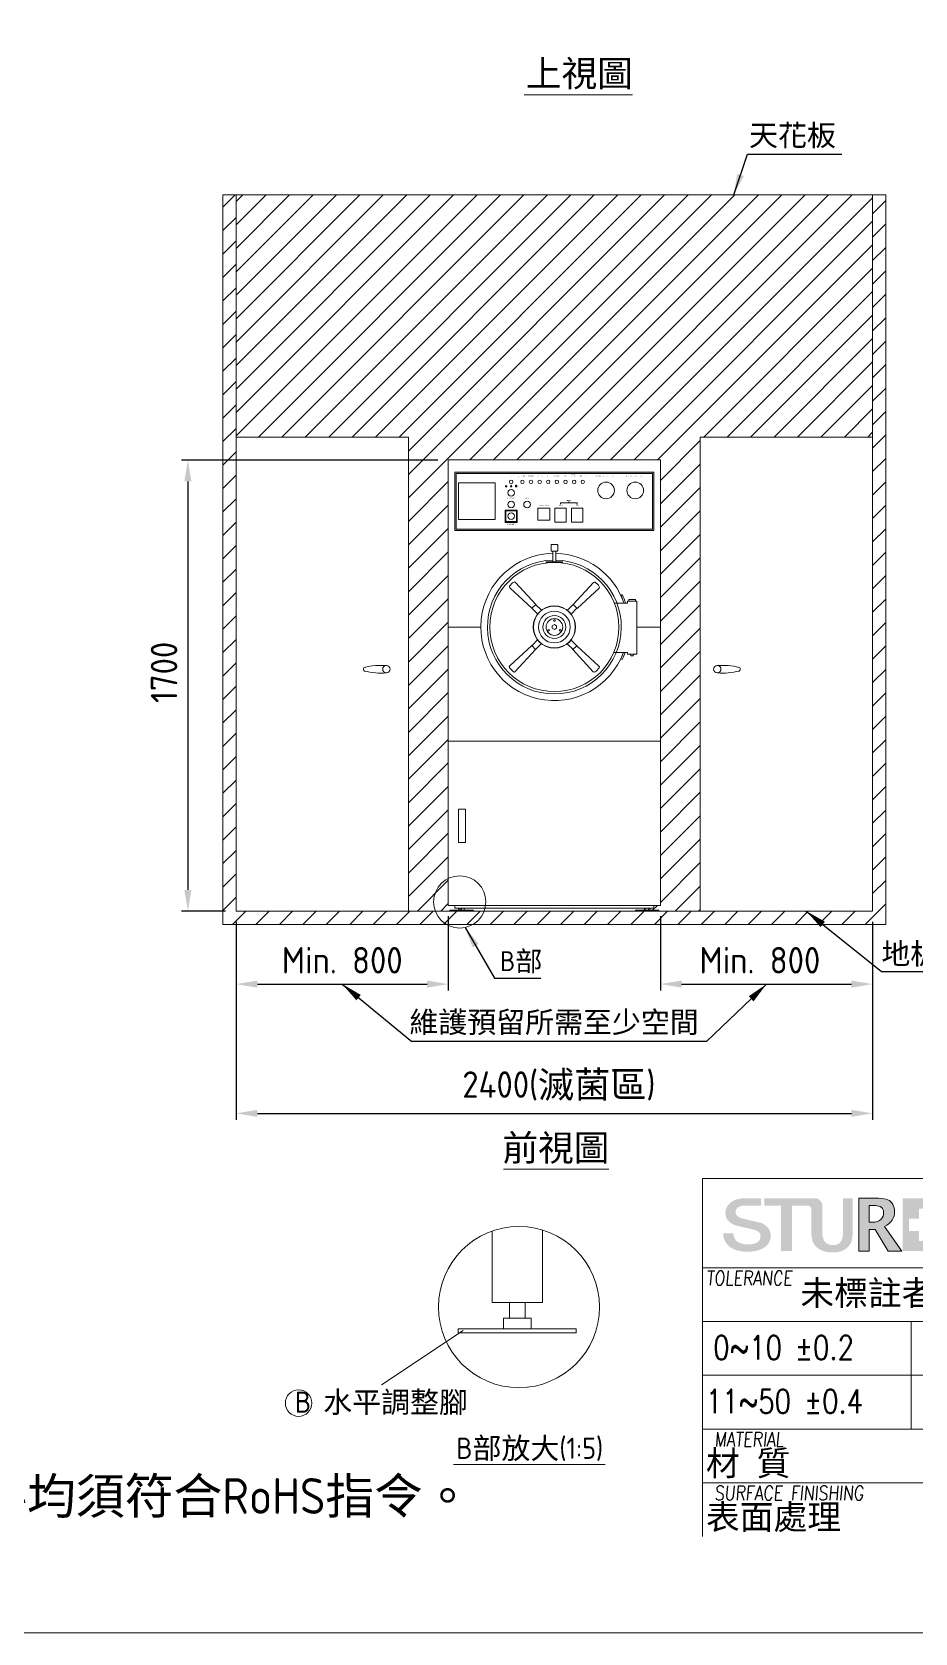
# Model space of a CAD drawing. Header units: millimetres. Extents: x -405943 to 13185, y -35383 to 9270.
# Drawn here: x 4488 to 7818, y 0 to 6036 of the extents above; entities that cross this region are included whole.
import ezdxf
from ezdxf.enums import TextEntityAlignment as Align

# ---------------------------------------------------------------- set-up
doc = ezdxf.new("R2010")
doc.units = ezdxf.units.MM
doc.linetypes.add('HIDDEN', pattern=[9.525, 6.35, -3.175])
doc.layers.get('0').update_dxf_attribs({"lineweight": 15})
for name, color, linetype, lineweight in [('D', 3, 'Continuous', 13), ('F', 7, 'Continuous', 15), ('H', 2, 'HIDDEN', 15), ('S', 4, 'Continuous', 15)]:
    doc.layers.add(name, color=color, linetype=linetype, lineweight=lineweight)
doc.styles.add('2', font='ARIAL.TTF')
doc.styles.get("Standard").update_dxf_attribs({"font": 'KAIU.TTF'})
doc.styles.add('STU25', font='isocp2.shx')
doc.styles.add('Text', font='romans.shx', dxfattribs={"width": 0.8, "oblique": 10})
doc.dimstyles.new('STU25', dxfattribs={"dimscale": 40, "dimtxt": 2.5, "dimasz": 2, "dimexe": 0.6, "dimexo": 1, "dimgap": 1, "dimtad": 1, "dimdsep": 46, "dimtxsty": 'STU25', "dimcen": 2, "dimazin": 2, "dimtfac": 1, "dimtmove": 0, "dimatfit": 3, "dimfxl": 0, "dimtolj": 1, "dimtzin": 0, "dimarcsym": 0})
doc.dimstyles.new('STU25$7', dxfattribs={"dimscale": 40, "dimtxt": 2.5, "dimasz": 2, "dimexe": 1.25, "dimexo": 0.625, "dimgap": 1, "dimtad": 1, "dimdec": 4, "dimdsep": 46, "dimtxsty": 'STU25', "dimcen": 2.5, "dimazin": 2, "dimtfac": 1, "dimtdec": 4, "dimtmove": 0, "dimatfit": 3, "dimfxl": 0, "dimtolj": 1, "dimtzin": 0, "dimarcsym": 0})

# ---------------------------------------------------------------- blocks, each defined once
blk = doc.blocks.new('新駿LOGO')
at = {"layer": 'F'}
h = blk.add_hatch(color=256, dxfattribs=at)
edge = h.paths.add_edge_path()
edge.add_spline(control_points=[(-529.05, -442.14), (-529.05, -442.31), (-529.02, -442.45), (-528.95, -442.56), (-528.89, -442.68), (-528.8, -442.78), (-528.69, -442.85), (-528.57, -442.93), (-528.44, -442.98), (-528.29, -443.01), (-528.15, -443.05), (-527.99, -443.07), (-527.81, -443.07), (-527.62, -443.07), (-527.47, -443.05), (-527.33, -443.01), (-527.2, -442.97), (-527.09, -442.92), (-527.01, -442.86), (-526.93, -442.8), (-526.87, -442.73), (-526.83, -442.65), (-526.8, -442.57), (-526.78, -442.49), (-526.78, -442.41), (-526.78, -442.25), (-526.82, -442.13), (-526.91, -442.05), (-526.99, -441.97), (-527.08, -441.91), (-527.18, -441.88), (-527.36, -441.83), (-527.56, -441.77), (-527.79, -441.72), (-528.02, -441.67), (-528.3, -441.61), (-528.64, -441.53), (-528.85, -441.48), (-529.02, -441.41), (-529.16, -441.34), (-529.3, -441.26), (-529.41, -441.17), (-529.5, -441.07), (-529.58, -440.98), (-529.64, -440.87), (-529.67, -440.77), (-529.7, -440.66), (-529.72, -440.55), (-529.72, -440.43), (-529.72, -440.22), (-529.67, -440.03), (-529.57, -439.87), (-529.46, -439.71), (-529.33, -439.58), (-529.16, -439.47), (-528.99, -439.37), (-528.85, -439.31), (-528.64, -439.26), (-528.43, -439.21), (-528.13, -439.2), (-527.91, -439.2), (-527.66, -439.2), (-526.73, -439.2), (-526.73, -439.2), (-526.73, -439.2), (-526.73, -439.81), (-526.73, -439.81), (-526.73, -439.81), (-528.14, -439.8), (-528.28, -439.83), (-528.39, -439.85), (-528.48, -439.86), (-528.56, -439.9), (-528.65, -439.94), (-528.72, -440), (-528.78, -440.07), (-528.84, -440.14), (-528.87, -440.23), (-528.87, -440.34), (-528.87, -440.5), (-528.81, -440.62), (-528.7, -440.7), (-528.6, -440.79), (-528.46, -440.85), (-528.28, -440.9), (-528.27, -440.9), (-528.19, -440.92), (-528.07, -440.95), (-527.94, -440.98), (-527.8, -441.01), (-527.65, -441.05), (-527.49, -441.09), (-527.34, -441.12), (-527.19, -441.16), (-527.04, -441.19), (-526.94, -441.21), (-526.87, -441.23), (-526.71, -441.27), (-526.58, -441.34), (-526.46, -441.41), (-526.34, -441.49), (-526.24, -441.58), (-526.16, -441.67), (-526.08, -441.77), (-526.02, -441.88), (-525.98, -441.99), (-525.94, -442.1), (-525.92, -442.22), (-525.92, -442.33), (-525.92, -442.57), (-525.98, -442.78), (-526.09, -442.95), (-526.2, -443.12), (-526.35, -443.26), (-526.53, -443.37), (-526.71, -443.48), (-526.92, -443.55), (-527.15, -443.61), (-527.39, -443.66), (-527.62, -443.68), (-527.87, -443.68), (-528.14, -443.68), (-528.41, -443.65), (-528.65, -443.59), (-528.9, -443.53), (-529.11, -443.44), (-529.3, -443.31), (-529.48, -443.19), (-529.63, -443.03), (-529.74, -442.83), (-529.84, -442.64), (-529.9, -442.41), (-529.91, -442.14), (-529.91, -442.14), (-529.05, -442.14), (-529.05, -442.14)], knot_values=[0, 0, 0, 0, 1, 1, 1, 2, 2, 2, 3, 3, 3, 4, 4, 4, 5, 5, 5, 6, 6, 6, 7, 7, 7, 8, 8, 8, 9, 9, 9, 10, 10, 10, 11, 11, 11, 12, 12, 12, 13, 13, 13, 14, 14, 14, 15, 15, 15, 16, 16, 16, 17, 17, 17, 18, 18, 18, 19, 19, 19, 20, 20, 20, 21, 21, 21, 22, 22, 22, 23, 23, 23, 24, 24, 24, 25, 25, 25, 26, 26, 26, 27, 27, 27, 28, 28, 28, 29, 29, 29, 30, 30, 30, 31, 31, 31, 32, 32, 32, 33, 33, 33, 34, 34, 34, 35, 35, 35, 36, 36, 36, 37, 37, 37, 38, 38, 38, 39, 39, 39, 40, 40, 40, 41, 41, 41, 42, 42, 42, 43, 43, 43, 44, 44, 44, 45, 45, 45, 45], degree=3, periodic=0)
edge = h.paths.add_edge_path()
edge.add_spline(control_points=[(-522.53, -440.14), (-522.54, -440.04), (-522.57, -439.94), (-522.63, -439.9), (-522.77, -439.79), (-522.9, -439.81), (-522.9, -439.81), (-522.9, -439.81), (-523.02, -439.81), (-523.02, -439.81), (-523.02, -439.81), (-524.14, -439.81), (-524.14, -439.81), (-524.14, -439.81), (-524.14, -443.62), (-524.14, -443.62), (-524.14, -443.62), (-525.06, -443.62), (-525.06, -443.62), (-525.06, -443.62), (-525.06, -439.81), (-525.06, -439.81), (-525.06, -439.81), (-526.47, -439.81), (-526.47, -439.81), (-526.47, -439.81), (-526.47, -439.2), (-526.47, -439.2), (-526.47, -439.2), (-522.39, -439.2), (-522.39, -439.2)], knot_values=[5.578051, 5.578051, 5.578051, 5.578051, 6, 6, 6, 7, 7, 7, 8, 8, 8, 9, 9, 9, 10, 10, 10, 11, 11, 11, 12, 12, 12, 13, 13, 13, 14, 14, 14, 15, 15, 15, 15], degree=3, periodic=0)
edge.add_spline(control_points=[(-522.4, -439.2), (-522.31, -439.2), (-522.22, -439.2), (-522.22, -439.2), (-522.22, -439.2), (-521.96, -439.19), (-521.76, -439.41), (-521.58, -439.61), (-521.61, -439.85), (-521.61, -439.85), (-521.61, -439.85), (-521.61, -441.92), (-521.61, -441.92), (-521.61, -442.41), (-521.52, -442.73), (-521.36, -442.89), (-521.19, -443.05), (-520.97, -443.13), (-520.71, -443.13), (-520.45, -443.13), (-520.24, -443.05), (-520.09, -442.89), (-519.93, -442.74), (-519.86, -442.43), (-519.86, -441.98), (-519.86, -441.98), (-519.86, -439.2), (-519.86, -439.2), (-519.86, -439.2), (-519.05, -439.2), (-519.05, -439.2), (-519.05, -439.2), (-519.05, -441.92), (-519.05, -441.92), (-519.05, -442.43), (-519.12, -442.8), (-519.25, -443.02), (-519.38, -443.24), (-519.56, -443.42), (-519.8, -443.54), (-520.05, -443.67), (-520.35, -443.74), (-520.73, -443.74), (-521.09, -443.74), (-521.41, -443.68), (-521.67, -443.56), (-521.93, -443.44), (-522.14, -443.26), (-522.3, -443.03), (-522.45, -442.8), (-522.53, -442.42), (-522.53, -441.91), (-522.53, -441.91), (-522.53, -440.92), (-522.53, -440.14)], knot_values=[0.44538, 0.44538, 0.44538, 0.44538, 1, 1, 1, 2, 2, 2, 3, 3, 3, 4, 4, 4, 5, 5, 5, 6, 6, 6, 7, 7, 7, 8, 8, 8, 9, 9, 9, 10, 10, 10, 11, 11, 11, 12, 12, 12, 13, 13, 13, 14, 14, 14, 15, 15, 15, 16, 16, 16, 17, 17, 17, 17.603917, 17.603917, 17.603917, 17.603917], degree=3, periodic=0)
h = blk.add_hatch(color=256, dxfattribs=at)
edge = h.paths.add_edge_path()
edge.add_spline(control_points=[(-522.22, -439.2), (-522.22, -439.2), (-526.47, -439.2), (-526.47, -439.2)], knot_values=[14, 14, 14, 14, 15, 15, 15, 15], degree=3, periodic=0)
edge.add_spline(control_points=[(-526.47, -439.2), (-526.47, -439.2), (-526.47, -439.81), (-526.47, -439.81)], knot_values=[13, 13, 13, 13, 14, 14, 14, 14], degree=3, periodic=0)
edge.add_spline(control_points=[(-526.47, -439.81), (-526.47, -439.81), (-525.06, -439.81), (-525.06, -439.81)], knot_values=[12, 12, 12, 12, 13, 13, 13, 13], degree=3, periodic=0)
edge.add_spline(control_points=[(-525.06, -439.81), (-525.06, -439.81), (-525.06, -443.62), (-525.06, -443.62)], knot_values=[11, 11, 11, 11, 12, 12, 12, 12], degree=3, periodic=0)
edge.add_spline(control_points=[(-525.06, -443.62), (-525.06, -443.62), (-524.14, -443.62), (-524.14, -443.62)], knot_values=[10, 10, 10, 10, 11, 11, 11, 11], degree=3, periodic=0)
edge.add_spline(control_points=[(-524.14, -443.62), (-524.14, -443.62), (-524.14, -439.81), (-524.14, -439.81)], knot_values=[9, 9, 9, 9, 10, 10, 10, 10], degree=3, periodic=0)
edge.add_spline(control_points=[(-524.14, -439.81), (-524.14, -439.81), (-523.02, -439.81), (-523.02, -439.81)], knot_values=[8, 8, 8, 8, 9, 9, 9, 9], degree=3, periodic=0)
edge.add_spline(control_points=[(-523.02, -439.81), (-523.02, -439.81), (-522.9, -439.81), (-522.9, -439.81)], knot_values=[7, 7, 7, 7, 8, 8, 8, 8], degree=3, periodic=0)
edge.add_spline(control_points=[(-522.9, -439.81), (-522.9, -439.81), (-522.77, -439.79), (-522.63, -439.9)], knot_values=[6, 6, 6, 6, 7, 7, 7, 7], degree=3, periodic=0)
edge.add_spline(control_points=[(-522.63, -439.9), (-522.57, -439.94), (-522.54, -440.04), (-522.53, -440.14)], knot_values=[5.578051, 5.578051, 5.578051, 5.578051, 6, 6, 6, 6], degree=3, periodic=0)
edge.add_spline(control_points=[(-522.53, -440.14), (-522.53, -440.92), (-522.53, -441.91), (-522.53, -441.91)], knot_values=[17, 17, 17, 17, 17.603917, 17.603917, 17.603917, 17.603917], degree=3, periodic=0)
edge.add_spline(control_points=[(-522.53, -441.91), (-522.53, -442.42), (-522.45, -442.8), (-522.3, -443.03)], knot_values=[16, 16, 16, 16, 17, 17, 17, 17], degree=3, periodic=0)
edge.add_spline(control_points=[(-522.3, -443.03), (-522.14, -443.26), (-521.93, -443.44), (-521.67, -443.56)], knot_values=[15, 15, 15, 15, 16, 16, 16, 16], degree=3, periodic=0)
edge.add_spline(control_points=[(-521.67, -443.56), (-521.41, -443.68), (-521.09, -443.74), (-520.73, -443.74)], knot_values=[14, 14, 14, 14, 15, 15, 15, 15], degree=3, periodic=0)
edge.add_spline(control_points=[(-520.73, -443.74), (-520.35, -443.74), (-520.05, -443.67), (-519.8, -443.54)], knot_values=[13, 13, 13, 13, 14, 14, 14, 14], degree=3, periodic=0)
edge.add_spline(control_points=[(-519.8, -443.54), (-519.56, -443.42), (-519.38, -443.24), (-519.25, -443.02)], knot_values=[12, 12, 12, 12, 13, 13, 13, 13], degree=3, periodic=0)
edge.add_spline(control_points=[(-519.25, -443.02), (-519.12, -442.8), (-519.05, -442.43), (-519.05, -441.92)], knot_values=[11, 11, 11, 11, 12, 12, 12, 12], degree=3, periodic=0)
edge.add_spline(control_points=[(-519.05, -441.92), (-519.05, -441.92), (-519.05, -439.2), (-519.05, -439.2)], knot_values=[10, 10, 10, 10, 11, 11, 11, 11], degree=3, periodic=0)
edge.add_spline(control_points=[(-519.05, -439.2), (-519.05, -439.2), (-519.86, -439.2), (-519.86, -439.2)], knot_values=[9, 9, 9, 9, 10, 10, 10, 10], degree=3, periodic=0)
edge.add_spline(control_points=[(-519.86, -439.2), (-519.86, -439.2), (-519.86, -441.98), (-519.86, -441.98)], knot_values=[8, 8, 8, 8, 9, 9, 9, 9], degree=3, periodic=0)
edge.add_spline(control_points=[(-519.86, -441.98), (-519.86, -442.43), (-519.93, -442.74), (-520.09, -442.89)], knot_values=[7, 7, 7, 7, 8, 8, 8, 8], degree=3, periodic=0)
edge.add_spline(control_points=[(-520.09, -442.89), (-520.24, -443.05), (-520.45, -443.13), (-520.71, -443.13)], knot_values=[6, 6, 6, 6, 7, 7, 7, 7], degree=3, periodic=0)
edge.add_spline(control_points=[(-520.71, -443.13), (-520.97, -443.13), (-521.19, -443.05), (-521.36, -442.89)], knot_values=[5, 5, 5, 5, 6, 6, 6, 6], degree=3, periodic=0)
edge.add_spline(control_points=[(-521.36, -442.89), (-521.52, -442.73), (-521.61, -442.41), (-521.61, -441.92)], knot_values=[4, 4, 4, 4, 5, 5, 5, 5], degree=3, periodic=0)
edge.add_spline(control_points=[(-521.61, -441.92), (-521.61, -441.92), (-521.61, -439.85), (-521.61, -439.85)], knot_values=[3, 3, 3, 3, 4, 4, 4, 4], degree=3, periodic=0)
edge.add_spline(control_points=[(-521.61, -439.85), (-521.61, -439.85), (-521.58, -439.61), (-521.76, -439.41)], knot_values=[2, 2, 2, 2, 3, 3, 3, 3], degree=3, periodic=0)
edge.add_spline(control_points=[(-521.76, -439.41), (-521.96, -439.19), (-522.22, -439.2), (-522.22, -439.2)], knot_values=[1, 1, 1, 1, 2, 2, 2, 2], degree=3, periodic=0)
h = blk.add_hatch(color=256, dxfattribs=at)
edge = h.paths.add_edge_path()
edge.add_spline(control_points=[(-518.54, -443.62), (-518.54, -443.62), (-518.54, -439.2), (-518.54, -439.2), (-518.54, -439.2), (-516.88, -439.2), (-516.88, -439.2), (-516.55, -439.2), (-516.29, -439.25), (-516.11, -439.33), (-515.93, -439.41), (-515.79, -439.54), (-515.69, -439.72), (-515.59, -439.89), (-515.54, -440.08), (-515.54, -440.3), (-515.54, -440.56), (-515.61, -440.8), (-515.76, -441.03), (-515.91, -441.26), (-516.12, -441.44), (-516.39, -441.56), (-516.39, -441.56), (-514.95, -443.62), (-514.95, -443.62), (-514.95, -443.62), (-516.07, -443.62), (-516.07, -443.62), (-516.07, -443.62), (-517.17, -441.81), (-517.17, -441.81), (-517.17, -441.81), (-517.67, -441.81), (-517.67, -441.81), (-517.67, -441.81), (-517.67, -443.62), (-517.67, -443.62), (-517.67, -443.62), (-518.54, -443.62), (-518.54, -443.62)], knot_values=[0, 0, 0, 0, 1, 1, 1, 2, 2, 2, 3, 3, 3, 4, 4, 4, 5, 5, 5, 6, 6, 6, 7, 7, 7, 8, 8, 8, 9, 9, 9, 10, 10, 10, 11, 11, 11, 12, 12, 12, 13, 13, 13, 13], degree=3, periodic=0)
edge = h.paths.add_edge_path(flags=16)
edge.add_spline(control_points=[(-517.67, -441.21), (-517.67, -441.21), (-517.46, -441.21), (-517.46, -441.21), (-517.08, -441.21), (-516.82, -441.13), (-516.68, -440.96), (-516.53, -440.8), (-516.46, -440.61), (-516.46, -440.4), (-516.46, -440.22), (-516.52, -440.08), (-516.63, -439.97), (-516.75, -439.86), (-516.99, -439.81), (-517.35, -439.81), (-517.35, -439.81), (-517.67, -439.81), (-517.67, -439.81), (-517.67, -439.81), (-517.67, -441.21), (-517.67, -441.21)], knot_values=[0, 0, 0, 0, 1, 1, 1, 2, 2, 2, 3, 3, 3, 4, 4, 4, 5, 5, 5, 6, 6, 6, 7, 7, 7, 7], degree=3, periodic=0)
h = blk.add_hatch(color=256, dxfattribs=at)
edge = h.paths.add_edge_path()
edge.add_spline(control_points=[(-514.87, -439.2), (-514.87, -439.2), (-514.87, -443.62), (-514.87, -443.62)], knot_values=[0, 0, 0, 0, 1, 1, 1, 1], degree=3, periodic=0)
edge.add_spline(control_points=[(-514.87, -443.62), (-514.87, -443.62), (-513.05, -443.62), (-513.05, -443.62)], knot_values=[8, 8, 8, 8, 9, 9, 9, 9], degree=3, periodic=0)
edge.add_spline(control_points=[(-513.05, -443.62), (-512.51, -443.62), (-512.09, -443.52), (-511.79, -443.32)], knot_values=[7, 7, 7, 7, 8, 8, 8, 8], degree=3, periodic=0)
edge.add_spline(control_points=[(-511.79, -443.32), (-511.48, -443.12), (-511.25, -442.85), (-511.09, -442.5)], knot_values=[6, 6, 6, 6, 7, 7, 7, 7], degree=3, periodic=0)
edge.add_spline(control_points=[(-511.09, -442.5), (-510.93, -442.15), (-510.85, -441.76), (-510.85, -441.32)], knot_values=[5, 5, 5, 5, 6, 6, 6, 6], degree=3, periodic=0)
edge.add_spline(control_points=[(-510.85, -441.32), (-510.85, -440.87), (-510.93, -440.49), (-511.1, -440.17)], knot_values=[4, 4, 4, 4, 5, 5, 5, 5], degree=3, periodic=0)
edge.add_spline(control_points=[(-511.1, -440.17), (-511.27, -439.85), (-511.49, -439.61), (-511.78, -439.45)], knot_values=[3, 3, 3, 3, 4, 4, 4, 4], degree=3, periodic=0)
edge.add_spline(control_points=[(-511.78, -439.45), (-512.06, -439.29), (-512.46, -439.2), (-512.97, -439.2)], knot_values=[2, 2, 2, 2, 3, 3, 3, 3], degree=3, periodic=0)
edge.add_spline(control_points=[(-512.97, -439.2), (-512.97, -439.2), (-514.87, -439.2), (-514.87, -439.2)], knot_values=[1, 1, 1, 1, 2, 2, 2, 2], degree=3, periodic=0)
h.paths.add_polyline_path([(-514.34, -441.95), (-513.51, -441.95), (-513.51, -442.77), (-512.48, -442.77), (-512.48, -441.95), (-511.64, -441.95), (-511.64, -440.92), (-512.48, -440.92), (-512.48, -440.07), (-513.51, -440.07), (-513.51, -440.92), (-514.34, -440.92)], flags=16)
h = blk.add_hatch(color=256, dxfattribs=at)
edge = h.paths.add_edge_path()
edge.add_spline(control_points=[(-509.51, -443.62), (-509.51, -443.62), (-509.51, -441.77), (-509.51, -441.77), (-509.51, -441.77), (-511, -439.2), (-511, -439.2), (-511, -439.2), (-510.64, -439.2), (-510.64, -439.2), (-510.64, -439.2), (-510.3, -439.19), (-510.04, -439.32), (-509.79, -439.45), (-509.71, -439.68), (-509.71, -439.68), (-509.71, -439.68), (-508.9, -441.07), (-508.9, -441.07), (-508.9, -441.07), (-507.78, -439.2), (-507.78, -439.2), (-507.78, -439.2), (-507.05, -439.2), (-507.05, -439.2), (-507.05, -439.2), (-508.59, -441.77), (-508.59, -441.77), (-508.59, -441.77), (-508.59, -443.62), (-508.59, -443.62), (-508.59, -443.62), (-509.51, -443.62), (-509.51, -443.62)], knot_values=[0, 0, 0, 0, 1, 1, 1, 2, 2, 2, 3, 3, 3, 4, 4, 4, 5, 5, 5, 6, 6, 6, 7, 7, 7, 8, 8, 8, 9, 9, 9, 10, 10, 10, 11, 11, 11, 11], degree=3, periodic=0)
at = {"layer": 'F', "lineweight": 0}
for points, knots in [([(-518.54, -443.62), (-518.54, -443.62), (-518.54, -439.2), (-518.54, -439.2), (-518.54, -439.2), (-516.88, -439.2), (-516.88, -439.2), (-516.55, -439.2), (-516.29, -439.25), (-516.11, -439.33), (-515.93, -439.41), (-515.79, -439.54), (-515.69, -439.72), (-515.59, -439.89), (-515.54, -440.08), (-515.54, -440.3), (-515.54, -440.56), (-515.61, -440.8), (-515.76, -441.03), (-515.91, -441.26), (-516.12, -441.44), (-516.39, -441.56), (-516.39, -441.56), (-514.95, -443.62), (-514.95, -443.62), (-514.95, -443.62), (-516.07, -443.62), (-516.07, -443.62), (-516.07, -443.62), (-517.17, -441.81), (-517.17, -441.81), (-517.17, -441.81), (-517.67, -441.81), (-517.67, -441.81), (-517.67, -441.81), (-517.67, -443.62), (-517.67, -443.62), (-517.67, -443.62), (-518.54, -443.62), (-518.54, -443.62)], [0, 0, 0, 0, 1, 1, 1, 2, 2, 2, 3, 3, 3, 4, 4, 4, 5, 5, 5, 6, 6, 6, 7, 7, 7, 8, 8, 8, 9, 9, 9, 10, 10, 10, 11, 11, 11, 12, 12, 12, 13, 13, 13, 13]), ([(-517.67, -441.21), (-517.67, -441.21), (-517.46, -441.21), (-517.46, -441.21), (-517.08, -441.21), (-516.82, -441.13), (-516.68, -440.96), (-516.53, -440.8), (-516.46, -440.61), (-516.46, -440.4), (-516.46, -440.22), (-516.52, -440.08), (-516.63, -439.97), (-516.75, -439.86), (-516.99, -439.81), (-517.35, -439.81), (-517.35, -439.81), (-517.67, -439.81), (-517.67, -439.81), (-517.67, -439.81), (-517.67, -441.21), (-517.67, -441.21)], [0, 0, 0, 0, 1, 1, 1, 2, 2, 2, 3, 3, 3, 4, 4, 4, 5, 5, 5, 6, 6, 6, 7, 7, 7, 7]), ([(-509.51, -443.62), (-509.51, -443.62), (-509.51, -441.77), (-509.51, -441.77), (-509.51, -441.77), (-511, -439.2), (-511, -439.2), (-511, -439.2), (-510.64, -439.2), (-510.64, -439.2), (-510.64, -439.2), (-510.3, -439.19), (-510.04, -439.32), (-509.79, -439.45), (-509.71, -439.68), (-509.71, -439.68), (-509.71, -439.68), (-508.9, -441.07), (-508.9, -441.07), (-508.9, -441.07), (-507.78, -439.2), (-507.78, -439.2), (-507.78, -439.2), (-507.05, -439.2), (-507.05, -439.2), (-507.05, -439.2), (-508.59, -441.77), (-508.59, -441.77), (-508.59, -441.77), (-508.59, -443.62), (-508.59, -443.62), (-508.59, -443.62), (-509.51, -443.62), (-509.51, -443.62)], [0, 0, 0, 0, 1, 1, 1, 2, 2, 2, 3, 3, 3, 4, 4, 4, 5, 5, 5, 6, 6, 6, 7, 7, 7, 8, 8, 8, 9, 9, 9, 10, 10, 10, 11, 11, 11, 11])]:
    blk.add_open_spline(points, degree=3, knots=knots, dxfattribs=at)
at = {"attachment_point": 1, "style": 'STU25'}
for s, insert, char_height in [('{\\f標楷體|b0|i0|c136|p65;新駿實業股份有限公司}', (-504.12, -439.33), 3.25), ('{\\f標楷體|b0|i0|c136|p65;STURDY\\H0.9667x; \\H1.034x;INDUSTRIAL CO.,LTD.}', (-455.51, -439.78), 3)]:
    blk.add_mtext(s, dxfattribs=dict(at, insert=insert, char_height=char_height))
blk = doc.blocks.new('*D5')
at = {"layer": 'D', "color": 0, "lineweight": -2}
for p, q in [((5257.6, 2681.6), (5257.6, 1935)), ((7657.6, 2681.6), (7657.6, 1935)), ((5337.6, 1959), (7577.6, 1959))]:
    blk.add_line(p, q, dxfattribs=at)
at = {"layer": 'D', "color": 0}
for points in [[(5337.6, 1972.3), (5337.6, 1945.7), (5257.6, 1959)], [(7577.6, 1972.3), (7577.6, 1945.7), (7657.6, 1959)]]:
    blk.add_solid(points, dxfattribs=at)
at = {"layer": 'Defpoints', "color": 0}
for p in [(5257.6, 2721.6), (7657.6, 2721.6), (7657.6, 1959)]:
    blk.add_point(p, dxfattribs=at)
at = {"layer": 'D', "color": 0, "insert": (6474.6, 2062), "char_height": 100, "attachment_point": 5, "style": 'STU25'}
blk.add_mtext('\\A1;2400({\\f標楷體|b0|i0|c136|p65;滅菌區})', dxfattribs=at)
blk = doc.blocks.new('*D7')
at = {"layer": 'D', "color": 0, "lineweight": -2}
for p, q in [((5257.6, 2681.6), (5257.6, 2422.3)), ((6057.6, 2702.6), (6057.6, 2422.3)), ((5337.6, 2446.3), (5977.6, 2446.3))]:
    blk.add_line(p, q, dxfattribs=at)
at = {"layer": 'D', "color": 0}
for points in [[(5337.6, 2459.6), (5337.6, 2432.9), (5257.6, 2446.3)], [(5977.6, 2459.6), (5977.6, 2432.9), (6057.6, 2446.3)]]:
    blk.add_solid(points, dxfattribs=at)
at = {"layer": 'Defpoints', "color": 0}
for p in [(5257.6, 2721.6), (6057.6, 2742.6), (6057.6, 2446.3)]:
    blk.add_point(p, dxfattribs=at)
at = {"layer": 'D', "color": 0, "insert": (5657.6, 2536.3), "char_height": 100, "attachment_point": 5, "style": 'STU25'}
blk.add_mtext('\\A1;Min. 800', dxfattribs=at)
blk = doc.blocks.new('*D8')
at = {"layer": 'D', "color": 0, "lineweight": -2}
for p, q in [((6857.6, 2702.6), (6857.6, 2422.3)), ((7657.6, 2681.6), (7657.6, 2422.3)), ((6937.6, 2446.3), (7577.6, 2446.3))]:
    blk.add_line(p, q, dxfattribs=at)
at = {"layer": 'D', "color": 0}
for points in [[(6937.6, 2459.6), (6937.6, 2432.9), (6857.6, 2446.3)], [(7577.6, 2459.6), (7577.6, 2432.9), (7657.6, 2446.3)]]:
    blk.add_solid(points, dxfattribs=at)
at = {"layer": 'Defpoints', "color": 0}
for p in [(6857.6, 2742.6), (7657.6, 2721.6), (7657.6, 2446.3)]:
    blk.add_point(p, dxfattribs=at)
at = {"layer": 'D', "color": 0, "insert": (7232.6, 2536.3), "char_height": 100, "attachment_point": 5, "style": 'STU25'}
blk.add_mtext('\\A1;Min. 800', dxfattribs=at)
blk = doc.blocks.new('*D9')
at = {"layer": 'D', "color": 0, "lineweight": -2}
for p, q in [((6017.6, 4421.6), (5051.6, 4421.6)), ((5075.6, 4341.6), (5075.6, 2801.6)), ((5217.6, 2721.6), (5051.6, 2721.6))]:
    blk.add_line(p, q, dxfattribs=at)
at = {"layer": 'D', "color": 0}
for points in [[(5062.2, 4341.6), (5088.9, 4341.6), (5075.6, 4421.6)], [(5062.2, 2801.6), (5088.9, 2801.6), (5075.6, 2721.6)]]:
    blk.add_solid(points, dxfattribs=at)
at = {"layer": 'Defpoints', "color": 0}
for p in [(6057.6, 4421.6), (5075.6, 2721.6), (5257.6, 2721.6)]:
    blk.add_point(p, dxfattribs=at)
at = {"layer": 'D', "color": 0, "insert": (4985.6, 3621.6), "char_height": 100, "attachment_point": 5, "rotation": 90, "style": 'STU25'}
blk.add_mtext('\\A1;1700', dxfattribs=at)

msp = doc.modelspace()

# ---------------------------------------------------------------- hatches: boundary and pattern name
h = msp.add_hatch(color=256)
h.paths.add_polyline_path([(6087.637, 4161.639), (6827.637, 4161.639), (6827.637, 4371.639), (6087.637, 4371.639)], flags=16)
h.paths.add_polyline_path([(6082.637, 4156.639), (6832.637, 4156.639), (6832.637, 4376.639), (6082.637, 4376.639)])
at = {"layer": 'D'}
h = msp.add_hatch(dxfattribs=at)
h.set_pattern_fill('ANSI31', color=256, scale=500, style=0)
h.set_pattern_definition([(45, (223720.49, 23041.49), (-44.194174, 44.194174), [])])
h.paths.add_polyline_path([(6857.637, 4422.639), (6857.637, 3792.639), (6857.637, 3362.639), (6857.637, 2742.639), (6832.637, 2742.639), (6832.637, 2732.639), (6818.03, 2732.639), (6818.03, 2724.639), (6852.137, 2724.639), (6852.137, 2721.639), (7007.637, 2721.639), (7007.637, 4508.574), (7657.637, 4508.574), (7657.637, 5421.639), (5257.637, 5421.639), (5257.637, 4508.574), (5907.637, 4508.574), (5907.637, 2721.639), (6058.137, 2721.639), (6058.137, 2724.639), (6092.245, 2724.639), (6092.245, 2732.639), (6082.637, 2732.639), (6082.637, 2742.639), (6057.637, 2742.639), (6057.637, 3362.639), (6057.637, 3792.639), (6057.637, 4422.639)])
at = {"layer": 'H', "ltscale": 5}
h = msp.add_hatch(dxfattribs=at)
h.set_pattern_fill('ANSI31', color=256, scale=500, style=0)
h.set_pattern_definition([(45, (223457.71, 23337.57), (-44.194174, 44.194174), [])])
h.paths.add_polyline_path([(7707.637, 2671.639), (7707.637, 5421.639), (7657.637, 5421.639), (7657.637, 2721.639), (5257.637, 2721.639), (5257.637, 5421.639), (5207.637, 5421.639), (5207.637, 2671.639)])
h.paths.add_polyline_path([(7707.637, 5421.639), (7657.637, 5421.639)], flags=16)
h.paths.add_polyline_path([(5207.637, 5421.639), (5257.637, 5421.639)], flags=16)

# ---------------------------------------------------------------- linework, layer by layer
for p, q in [((5257.637, 4508.574), (5907.637, 4508.574)), ((5907.637, 4508.574), (5907.637, 2721.639)), ((7007.637, 4508.574), (7007.637, 2721.639)), ((7657.637, 4508.574), (7007.637, 4508.574)), ((6057.637, 4422.639), (6857.637, 4422.639)), ((6057.637, 3792.639), (6057.637, 4422.639)), ((6857.637, 3792.639), (6857.637, 4422.639)), ((6832.637, 4376.639), (6082.637, 4376.639)), ((6082.637, 4376.639), (6082.637, 4156.639)), ((6827.637, 4371.639), (6087.637, 4371.639)), ((6087.637, 4371.639), (6087.637, 4161.639)), ((6827.637, 4161.639), (6827.637, 4371.639)), ((6832.637, 4156.639), (6832.637, 4376.639)), ((6096.137, 4335.639), (6234.137, 4335.639)), ((6096.137, 4335.639), (6096.137, 4197.639)), ((6234.137, 4197.639), (6234.137, 4335.639)), ((6273.049, 4324.322), (6273.715, 4324.322)), ((6274.649, 4323.639), (6273.049, 4324.322)), ((6273.049, 4324.322), (6273.049, 4321.322)), ((6274.649, 4322.139), (6273.049, 4322.822)), ((6274.649, 4320.639), (6273.049, 4321.322)), ((6273.849, 4323.981), (6273.849, 4320.981)), ((6275.653, 4323.639), (6274.649, 4323.639)), ((6274.649, 4323.639), (6274.649, 4320.639)), ((6278.649, 4322.139), (6274.649, 4322.139)), ((6278.649, 4320.639), (6274.649, 4320.639)), ((6275.697, 4323.717), (6274.99, 4322.484)), ((6274.99, 4322.484), (6275.258, 4322.274)), ((6275.258, 4322.274), (6275.845, 4323.676)), ((6275.869, 4323.639), (6275.83, 4323.639)), ((6275.849, 4323.676), (6276.649, 4322.139)), ((6277.045, 4322.306), (6276.006, 4323.72)), ((6278.649, 4323.639), (6276.065, 4323.639)), ((6276.649, 4322.844), (6276.649, 4323.639)), ((6276.649, 4322.139), (6277.045, 4322.306)), ((6276.649, 4320.639), (6276.649, 4322.139)), ((6278.649, 4323.639), (6277.666, 4324.059)), ((6278.649, 4320.639), (6278.649, 4323.639)), ((6311.149, 4323.627), (6311.149, 4323.127)), ((6311.154, 4323.788), (6312.184, 4324.818)), ((6313.407, 4320.639), (6311.161, 4322.885)), ((6314.631, 4320.828), (6311.224, 4324.236)), ((6311.247, 4322.434), (6313.631, 4324.818)), ((6311.451, 4324.818), (6315.848, 4324.818)), ((6311.794, 4321.452), (6315.16, 4324.818)), ((6315.504, 4321.452), (6312.138, 4324.818)), ((6312.399, 4326.064), (6312.399, 4326.991)), ((6312.667, 4320.828), (6316.074, 4324.236)), ((6316.051, 4322.434), (6313.667, 4324.818)), ((6313.892, 4320.639), (6316.138, 4322.885)), ((6314.899, 4326.064), (6314.899, 4326.991)), ((6316.144, 4323.788), (6315.114, 4324.818)), ((6316.147, 4323.227), (6316.149, 4323.627)), ((6395.137, 4240.139), (6440.137, 4240.139)), ((6395.137, 4195.139), (6395.137, 4240.139)), ((6440.137, 4195.139), (6440.137, 4240.139)), ((6459.287, 4240.139), (6501.987, 4240.139)), ((6459.287, 4187.639), (6459.287, 4240.139)), ((6481.137, 4260.639), (6543.637, 4260.639)), ((6481.137, 4255.639), (6481.137, 4260.639)), ((6501.987, 4240.139), (6501.987, 4187.639)), ((6512.387, 4260.639), (6512.387, 4265.639)), ((6522.287, 4240.139), (6564.987, 4240.139)), ((6522.287, 4240.139), (6522.287, 4187.639)), ((6543.637, 4260.639), (6543.637, 4255.639)), ((6564.987, 4240.139), (6564.987, 4187.639)), ((6234.137, 4197.639), (6096.137, 4197.639)), ((6395.137, 4195.139), (6440.137, 4195.139)), ((6459.287, 4187.639), (6501.987, 4187.639)), ((6522.287, 4187.639), (6564.987, 4187.639)), ((6082.637, 4156.639), (6832.637, 4156.639)), ((6087.637, 4161.639), (6827.637, 4161.639)), ((6445.122, 4101.639), (6445.122, 4080.639)), ((6468.122, 4103.639), (6447.122, 4103.639)), ((6447.122, 4078.639), (6451.622, 4078.639)), ((6451.622, 4078.639), (6463.622, 4078.639)), ((6451.622, 4078.639), (6451.622, 4038.139)), ((6463.622, 4078.639), (6468.122, 4078.639)), ((6463.622, 4078.639), (6463.622, 4038.139)), ((6470.122, 4080.639), (6470.122, 4101.639)), ((6488.622, 4038.139), (6426.622, 4038.139)), ((6426.622, 4038.139), (6426.622, 4036.139)), ((6426.622, 4036.139), (6488.622, 4036.139)), ((6488.622, 4036.139), (6488.622, 4038.139)), ((6372.949, 3863.535), (6394.639, 3841.846)), ((6387.092, 3877.678), (6408.828, 3855.941)), ((6451.143, 3872.375), (6451.143, 3871.372)), ((6464.132, 3872.375), (6464.132, 3871.372)), ((6464.132, 3872.375), (6464.132, 3871.372)), ((6528.533, 3877.327), (6506.843, 3855.637)), ((6542.675, 3863.185), (6520.939, 3841.449)), ((6708.131, 3912.051), (6713.547, 3914.633)), ((6768.095, 3883.639), (6768.095, 3877.639)), ((6057.637, 3792.639), (6057.637, 3362.639)), ((6057.637, 3792.639), (6180.137, 3792.639)), ((6372.599, 3722.094), (6394.335, 3743.83)), ((6377.901, 3799.134), (6378.905, 3799.134)), ((6377.901, 3799.134), (6378.905, 3799.134)), ((6377.901, 3786.145), (6378.905, 3786.145)), ((6377.901, 3786.145), (6378.905, 3786.145)), ((6542.325, 3721.743), (6520.635, 3743.433)), ((6537.373, 3799.134), (6536.37, 3799.134)), ((6537.373, 3799.134), (6536.37, 3799.134)), ((6537.373, 3786.145), (6536.37, 3786.145)), ((6537.373, 3786.145), (6536.37, 3786.145)), ((6537.373, 3786.145), (6536.37, 3786.145)), ((6768.095, 3792.639), (6857.637, 3792.639)), ((6768.095, 3792.639), (6857.637, 3792.639)), ((6768.095, 3792.639), (6857.637, 3792.639)), ((6857.637, 3792.639), (6857.637, 3362.639)), ((6386.741, 3707.952), (6408.431, 3729.641)), ((6451.143, 3712.903), (6451.143, 3713.907)), ((6451.143, 3712.903), (6451.143, 3713.907)), ((6451.143, 3712.903), (6451.143, 3713.907)), ((6464.132, 3712.903), (6464.132, 3713.907)), ((6464.132, 3712.903), (6464.132, 3713.907)), ((6528.183, 3707.601), (6506.447, 3729.337)), ((6768.095, 3701.639), (6768.095, 3707.639)), ((6708.131, 3673.227), (6713.547, 3670.646)), ((6057.637, 3362.639), (6057.637, 2742.639)), ((6057.637, 3362.639), (6857.637, 3362.639)), ((6057.637, 3362.639), (6857.637, 3362.639)), ((6857.637, 3362.639), (6857.637, 2742.639)), ((6095.756, 3105.617), (6095.756, 2980.617)), ((6122.756, 3105.617), (6095.756, 3105.617)), ((6122.756, 2980.617), (6122.756, 3105.617)), ((6095.756, 2980.617), (6122.756, 2980.617)), ((6057.637, 2742.639), (6857.637, 2742.639)), ((6082.637, 2742.639), (6082.637, 2732.639)), ((6832.637, 2732.639), (6082.637, 2732.639)), ((6832.637, 2742.639), (6832.637, 2732.639))]:
    msp.add_line(p, q)
at = {"linetype": 'Continuous'}
for p, q in [((6372.596, 3863.182), (6289.402, 3940.012)), ((6310.784, 3961.038), (6387.445, 3878.031)), ((6528.18, 3877.681), (6605.01, 3960.875)), ((6626.036, 3939.493), (6543.029, 3862.831)), ((6387.445, 3878.031), (6372.596, 3863.182)), ((6543.029, 3862.831), (6528.18, 3877.681)), ((6733.095, 3882.139), (6684.092, 3882.139)), ((6733.095, 3889.639), (6733.095, 3882.139)), ((6768.095, 3889.639), (6733.095, 3889.639)), ((6738.983, 3896.366), (6738.08, 3895.463)), ((6738.08, 3890.543), (6738.08, 3895.463)), ((6738.08, 3890.543), (6738.983, 3889.639)), ((6738.983, 3896.366), (6750.595, 3896.366)), ((6738.983, 3889.639), (6750.595, 3889.639)), ((6762.206, 3896.366), (6750.595, 3896.366)), ((6762.206, 3889.639), (6750.595, 3889.639)), ((6762.206, 3896.366), (6763.11, 3895.463)), ((6763.11, 3890.543), (6762.206, 3889.639)), ((6763.11, 3890.543), (6763.11, 3895.463)), ((6768.095, 3882.139), (6768.095, 3889.639)), ((6768.095, 3697.139), (6768.095, 3882.139)), ((6289.238, 3645.786), (6372.245, 3722.447)), ((6387.095, 3707.598), (6310.265, 3624.404)), ((6372.245, 3722.447), (6387.095, 3707.598)), ((6527.829, 3707.248), (6542.678, 3722.097)), ((6604.491, 3624.241), (6527.829, 3707.248)), ((6542.678, 3722.097), (6625.873, 3645.267)), ((6681.628, 3697.139), (6733.095, 3697.139)), ((6733.095, 3689.639), (6733.095, 3697.139)), ((6768.095, 3689.639), (6733.095, 3689.639)), ((6745.787, 3684.245), (6745.061, 3689.639)), ((6745.787, 3684.245), (6750.595, 3684.245)), ((6755.402, 3684.245), (6750.595, 3684.245)), ((6755.402, 3684.245), (6756.128, 3689.639)), ((6768.095, 3697.139), (6768.095, 3689.639)), ((6152.137, 2724.639), (6063.137, 2724.639)), ((6063.137, 2724.639), (6063.137, 2721.639)), ((6063.137, 2721.639), (6152.137, 2721.639)), ((6082.637, 2732.639), (6832.637, 2732.639)), ((6094.349, 2724.639), (6097.245, 2727.536)), ((6097.245, 2732.639), (6097.245, 2724.639)), ((6118.03, 2732.639), (6097.245, 2732.639)), ((6102.441, 2732.639), (6102.441, 2724.639)), ((6107.833, 2732.639), (6107.833, 2724.639)), ((6118.03, 2724.639), (6118.03, 2732.639)), ((6120.926, 2724.639), (6118.03, 2727.536)), ((6152.137, 2721.639), (6152.137, 2724.639)), ((6763.137, 2724.639), (6852.137, 2724.639)), ((6763.137, 2721.639), (6763.137, 2724.639)), ((6852.137, 2721.639), (6763.137, 2721.639)), ((6794.349, 2724.639), (6797.245, 2727.536)), ((6797.245, 2724.639), (6797.245, 2732.639)), ((6797.245, 2732.639), (6818.03, 2732.639)), ((6802.441, 2732.639), (6802.441, 2724.639)), ((6812.833, 2732.639), (6812.833, 2724.639)), ((6818.03, 2732.639), (6818.03, 2724.639)), ((6820.926, 2724.639), (6818.03, 2727.536)), ((6852.137, 2724.639), (6852.137, 2721.639)), ((6222.946, 1246.277), (6222.946, 1515.101)), ((6412.946, 1519.077), (6412.946, 1246.277)), ((6412.946, 1246.277), (6222.946, 1246.277)), ((6287.946, 1246.277), (6287.946, 1186.277)), ((6347.946, 1186.277), (6347.946, 1246.277)), ((6265.985, 1146.277), (6265.985, 1186.277)), ((6265.985, 1186.277), (6369.908, 1186.277)), ((6369.908, 1186.277), (6369.908, 1146.277)), ((6095.446, 1131.277), (6095.446, 1146.277)), ((6095.446, 1146.277), (6540.446, 1146.277)), ((6540.446, 1131.277), (6095.446, 1131.277)), ((6540.446, 1146.277), (6540.446, 1131.277))]:
    msp.add_line(p, q, dxfattribs=at)
msp.add_lwpolyline([(6294.943, 4324.873, -0.25947728), (6295.07, 4325.343, 0.36155861), (6295.183, 4326.814), (6294.674, 4325.628), (6294.164, 4326.814, 0.36155861), (6294.278, 4325.343, -0.25947728), (6294.404, 4324.873), (6293.948, 4323.05, -0.41421356), (6293.363, 4322.653, 2.41421356), (6294.156, 4321.482), (6294.674, 4324.171), (6295.192, 4321.482, 2.41421356), (6295.985, 4322.653, -0.41421356), (6295.399, 4323.05)], format="xyb", close=True)
for points in [[(6271.637, 4187.139), (6317.637, 4187.139), (6317.637, 4233.139), (6271.637, 4233.139)], [(6274.637, 4190.139), (6314.637, 4190.139), (6314.637, 4230.139), (6274.637, 4230.139)], [(6449.137, 3787.732), (6457.637, 3782.824), (6466.137, 3787.732), (6466.137, 3797.547), (6457.637, 3802.454), (6449.137, 3797.547)]]:
    msp.add_lwpolyline(points, close=True)
for centre, radius in [((6294.637, 4340.139), 6.5), ((6337.137, 4340.139), 6.5), ((6369.637, 4340.139), 6.5), ((6402.137, 4340.139), 6.5), ((6434.637, 4340.139), 6.5), ((6467.137, 4340.139), 6.5), ((6499.637, 4340.139), 6.5), ((6532.137, 4340.139), 6.5), ((6564.637, 4340.139), 6.5), ((6275.849, 4323.981), 0.304), ((6294.637, 4298.139), 12.5), ((6293.174, 4321.671), 0.5), ((6296.174, 4321.671), 0.5), ((6652.637, 4307.639), 31.5), ((6762.637, 4307.639), 31.5), ((6294.637, 4254.139), 12.5), ((6354.637, 4254.139), 12.5), ((6294.637, 4210.139), 12.5), ((6457.637, 3792.639), 243.5), ((6457.637, 3792.639), 80), ((6457.637, 3792.639), 79), ((6457.637, 3792.639), 60), ((6457.637, 3792.639), 43.5), ((6457.637, 3792.639), 31.5), ((6457.637, 3817.639), 3.5), ((6435.987, 3780.139), 3.5), ((6479.288, 3780.139), 3.5), ((5824.014, 3633.473), 13.838), ((7072.045, 3633.473), 13.838)]:
    msp.add_circle(centre, radius)
for centre, radius, start, end in [((6313.649, 4323.627), 2.5, 125.6853347, 180), ((6313.649, 4323.127), 2.5, 180, 2.2941995), ((6311.899, 4326.064), 0.5, 305.6853347, 0), ((6312.299, 4326.991), 0.1, 0, 59.9339836), ((6314.999, 4326.991), 0.1, 120.0660164, 180), ((6315.399, 4326.064), 0.5, 180, 234.3146653), ((6313.649, 4323.627), 2.5, 359.4255865, 54.3146653), ((6457.637, 3792.639), 277.5, 91.2419622, 339.8704401), ((6457.637, 3792.639), 252.5, 91.364951, 88.6417269), ((6447.122, 4101.639), 2, 90, 180), ((6447.122, 4080.639), 2, 180, 270), ((6457.637, 3792.639), 277.5, 18.8155451, 88.7641138), ((6468.122, 4101.639), 2, 0, 90), ((6468.122, 4080.639), 2, 270, 0), ((6457.637, 3792.639), 277.5, 18.8155451, 25.4874464), ((6457.637, 3792.639), 283.5, 18.402875, 25.4874464), ((6457.637, 3792.639), 277.5, 334.5125536, 339.8704401), ((6457.637, 3792.639), 283.5, 334.5125536, 340.3142759), ((5744.997, 3633.473), 7.438, 92.8712944, 267.1287056), ((5804.384, 3395.59), 252.485, 85.5409351, 104.3434458), ((5804.384, 3871.355), 252.485, 255.6565542, 274.4590649), ((7091.675, 3395.59), 252.485, 75.6565542, 94.4590649), ((7091.675, 3871.355), 252.485, 265.5409351, 284.3434458), ((7151.061, 3633.473), 7.438, 272.8712944, 87.1287056)]:
    msp.add_arc(centre, radius, start, end)
for centre, radius, start, end in [((6292.942, 3943.552), 5.007, 146.3528854, 225), ((6335.203, 3915.424), 55.773, 123.6482273, 146.3528854), ((6307.07, 3957.69), 5, 42.0390639, 123.6482273), ((6608.55, 3957.335), 5.007, 56.3528854, 135), ((6580.422, 3915.074), 55.773, 33.6482273, 56.3528854), ((6622.688, 3943.206), 5, 312.0390639, 33.6482273), ((6292.587, 3642.072), 5, 132.0390639, 213.6482273), ((6334.852, 3670.205), 55.773, 213.6482273, 236.3528854), ((6306.724, 3627.944), 5.007, 236.3528854, 315), ((6608.204, 3627.589), 5, 222.0390639, 303.6482273), ((6580.072, 3669.855), 55.773, 303.6482273, 326.3528854), ((6622.332, 3641.726), 5.007, 326.3528854, 45)]:
    msp.add_arc(centre, radius, start, end, dxfattribs=at)
msp.add_ellipse((6313.649, 4327.327), major_axis=(-1.5, 0), ratio=0.33333333)
for points in [[(6275.669, 4324.226), (6275.167, 4324.427), (6273.57, 4324.622), (6274.078, 4323.971), (6275.693, 4323.72)], [(6276.03, 4324.226), (6276.532, 4324.427), (6277.929, 4324.85), (6277.785, 4324.224), (6276.006, 4323.72)]]:
    msp.add_spline(points, degree=3)
for points, knots in [([(6275.566, 4323.87), (6274.975, 4324.069), (6274.084, 4324.289), (6274.163, 4323.94), (6274.55, 4323.737)], [0.70140981, 0.70140981, 0.70140981, 0.70140981, 2.14926829, 2.29859055, 2.29859055, 2.29859055, 2.29859055]), ([(6276.134, 4323.874), (6276.607, 4324.116), (6277.322, 4324.494), (6277.249, 4323.919), (6276.867, 4323.707)], [0.80313123, 0.80313123, 0.80313123, 0.80313123, 2.00034188, 2.40933889, 2.40933889, 2.40933889, 2.40933889])]:
    msp.add_open_spline(points, degree=3, knots=knots)
at = {"layer": 'D'}
for p, q in [((6343.935, 5799.618), (6752.304, 5799.618)), ((6266.073, 1748.074), (6662.933, 1748.074)), ((6077.554, 635.619), (6648.848, 635.619))]:
    msp.add_line(p, q, dxfattribs=at)
at = {"layer": 'D', "linetype": 'Continuous'}
msp.add_line((6113.381, 1139.977), (5805.337, 935.636), dxfattribs=at)
at = {"layer": 'D'}
for centre, radius in [((6100.836, 2756.207), 98.378), ((6323.981, 1228.663), 303.734), ((5493.154, 866.752), 50)]:
    msp.add_circle(centre, radius, dxfattribs=at)
at = {"layer": 'F', "color": 7}
for p, q in [((7015.979, 1714.021), (12910.979, 1714.021)), ((7015.979, 1376.521), (12910.979, 1376.521)), ((7015.979, 1174.021), (10255.979, 1174.021)), ((7803.479, 1174.021), (7803.479, 769.021)), ((7015.979, 971.521), (12910.979, 971.521)), ((7015.979, 769.021), (12910.979, 769.021)), ((12910.979, 566.521), (7015.979, 566.521))]:
    msp.add_line(p, q, dxfattribs=at)
at = {"layer": 'F'}
msp.add_line((7015.979, 1714.021), (7015.979, 364.021), dxfattribs=at)
at = {"layer": 'F', "color": 6}
msp.add_lwpolyline([(0, 9270), (0, 0), (13185, 0), (13185, 9270)], close=True, dxfattribs=at)
at = {"layer": 'S', "linetype": 'Continuous'}
for p, q in [((5207.637, 2671.639), (5207.637, 5421.639)), ((5207.637, 5421.639), (5257.637, 5421.639)), ((5257.637, 2721.639), (5257.637, 5421.639)), ((7707.637, 5421.639), (5257.637, 5421.639)), ((7657.637, 2721.639), (7657.637, 5421.639)), ((7707.637, 5421.639), (7657.637, 5421.639)), ((7707.637, 2671.639), (7707.637, 5421.639)), ((5257.637, 2721.639), (7657.637, 2721.639)), ((5207.637, 2671.639), (7707.637, 2671.639))]:
    msp.add_line(p, q, dxfattribs=at)
at = {"layer": 'S'}
for p, q in [((5207.637, 5421.639), (5257.637, 5421.639)), ((5207.637, 5421.639), (5257.637, 5421.639)), ((7707.637, 5421.639), (7657.637, 5421.639)), ((7707.637, 5421.639), (7657.637, 5421.639)), ((7657.637, 4721.639), (7657.637, 4731.639))]:
    msp.add_line(p, q, dxfattribs=at)

# ---------------------------------------------------------------- block references
at = {"xscale": 45, "yscale": 45, "zscale": 45}
msp.add_blockref('新駿LOGO', (30940.18, 21402.939), dxfattribs=at)

# ---------------------------------------------------------------- texts
at = {"style": '2'}
for s, width, p in [('POWER', 1.05, (6294.637, 4359.113)), ('ADD WATER', 1.05, (6337.137, 4359.106)), ('HEATING', 1.05, (6369.637, 4359.12)), ('VACUUM', 1.05, (6402.137, 4359.239)), ('STER', 1.05, (6434.637, 4359.107)), ('EXHAUST', 1.05, (6467.137, 4359.139)), ('DRY', 1.05, (6499.637, 4359.114)), ('VACUUM', 1.2, (6532.143, 4365.677)), ('RELEASE', 1.1, (6532.137, 4359.091)), ('COMPLETE', 1.05, (6564.637, 4359.105)), ('CHAMBER  PRESSURE  GAUGE', 1.05, (6652.637, 4359.104)), ('JACKET  PRESSURE  GAUGE', 1.05, (6762.637, 4359.171)), ('STANDY  BY', 1.05, (6294.637, 4275.879)), ('START', 1.05, (6354.637, 4275.99)), ('TEMP. CONTROL', 1.05, (6417.637, 4248.662)), ('STER', 1.05, (6481.137, 4249.283)), ('TIMER', 1.05, (6512.387, 4266.639)), ('DRY', 1.05, (6543.637, 4249.283))]:
    msp.add_text(s, height=3.5, dxfattribs=dict(at, width=width)).set_placement(p, align=Align.BOTTOM_CENTER)
at = {"style": '2', "width": 1.05}
msp.add_text('EMERGENCY', height=3.5, dxfattribs=at).set_placement((6294.608, 4182.128), align=Align.TOP_CENTER)
at = {"insert": (2811.638, 584.016), "char_height": 135.00867, "attachment_point": 1, "style": 'STU25'}
msp.add_mtext('{\\f標楷體|b0|i0|c136|p65;註：本零件及其用料均須符合}RoHS{\\f標楷體|b0|i0|c136|p65;指令。}', dxfattribs=at)
at = {"layer": 'D', "color": 11, "attachment_point": 1}
for s, insert, char_height in [('上視圖', (6350.671, 5929.183), 98.4), ('{\\C3;天花板 }', (7191.902, 5686.487), 80), ('{\\C3;地板\\Fisocp2.shx;(\\f標楷體|b0|i0|c136|p65;注意需有防水層施工\\Fisocp2.shx;)}', (7690.858, 2601.206), 80), ('{\\Fisocp2.shx;\\C3;B\\f標楷體|b0|i0|c136|p65;部}', (6252.746, 2570.408), 75), ('{\\C3;維護預留所需至少空間}', (5910.849, 2342.973), 80), ('前視圖', (6262.264, 1878.368), 98.4), ('{\\Fisocp2.shx;\\C3;B \\f標楷體|b0|i0|c136|p65;水平調整腳}', (5479.151, 910.297), 80), ('{\\Fisocp2.shx;\\C3;B\\f標楷體|b0|i0|c136|p65;部放大\\Fisocp2.shx;(1:5)}', (6087.788, 736.536), 80)]:
    msp.add_mtext(s, dxfattribs=dict(at, insert=insert, char_height=char_height))
at = {"layer": 'F', "color": 1, "lineweight": 15, "style": 'Text', "oblique": 5, "width": 0.8}
for s, p in [('TOLERANCE', (7030.215, 1310.859)), ('MATERIAL', (7061.27, 703.359)), ('SURFACE FINISHING', (7061.27, 500.859))]:
    msp.add_text(s, height=54, dxfattribs=at).set_placement(p)
at = {"layer": 'F', "lineweight": -3}
for s, p in [('未標註者一般公差表', (7385.183, 1235.261)), ('材 質', (7029.251, 593.524)), ('表面處理', (7029.251, 391.024))]:
    msp.add_text(s, height=93.4085, dxfattribs=at).set_placement(p)
at = {"layer": 'F', "lineweight": 20, "style": 'Text', "width": 0.8}
for s, p in [('0~10 ±0.2', (7056.741, 1031.022)), ('11~50 ±0.4', (7029.164, 828.522))]:
    msp.add_text(s, height=90, dxfattribs=at).set_placement(p)

# ---------------------------------------------------------------- dimensions: what is measured, and where the dimension line sits
at = {"layer": 'D'}
dim = msp.add_linear_dim(base=(5075.566, 2721.639), p1=(6057.637, 4421.639), p2=(5257.637, 2721.639), angle=90, dimstyle='STU25', dxfattribs=at)
dim.commit()
dim.dimension.update_dxf_attribs({"geometry": '*D9', "text_midpoint": (5075.566, 3621.639), "dimtype": 160})
dim = msp.add_linear_dim(base=(6057.637, 2446.257), p1=(5257.637, 2721.639), p2=(6057.637, 2742.639), text='Min. <>', dimstyle='STU25', dxfattribs=at)
dim.commit()
dim.dimension.update_dxf_attribs({"geometry": '*D7', "text_midpoint": (5657.637, 2536.257)})
for base, p1, text, picture, middle in [((7657.637, 1959.001), (5257.637, 2721.639), '<>({\\f標楷體|b0|i0|c136|p65;滅菌區})', '*D5', (6474.563, 1959.001)), ((7657.637, 2446.257), (6857.637, 2742.639), 'Min. <>', '*D8', (7232.637, 2446.257))]:
    dim = msp.add_linear_dim(base=base, p1=p1, p2=(7657.637, 2721.639), text=text, dimstyle='STU25', dxfattribs=at)
    dim.commit()
    dim.dimension.update_dxf_attribs({"geometry": picture, "text_midpoint": middle, "dimtype": 160})

# ---------------------------------------------------------------- leaders
for points in [[(7134.067, 5421.639), (7186.388, 5575.381), (7542.15, 5575.381)], [(7407.45, 2721.639), (7691.546, 2493.352), (8956.143, 2493.352)], [(6120.948, 2659.907), (6232.04, 2468.12), (6406.211, 2468.12)], [(7257.637, 2446.257), (7031.523, 2230.221), (5920.529, 2230.221)]]:
    msp.add_leader(points, dimstyle='STU25$7', override={"dimgap": 1, "dimtad": 0}, dxfattribs=at)
msp.add_leader([(5657.637, 2446.257), (5920.529, 2230.221)], dimstyle='STU25$7', dxfattribs=at)

doc.saveas('drawing.dxf')
